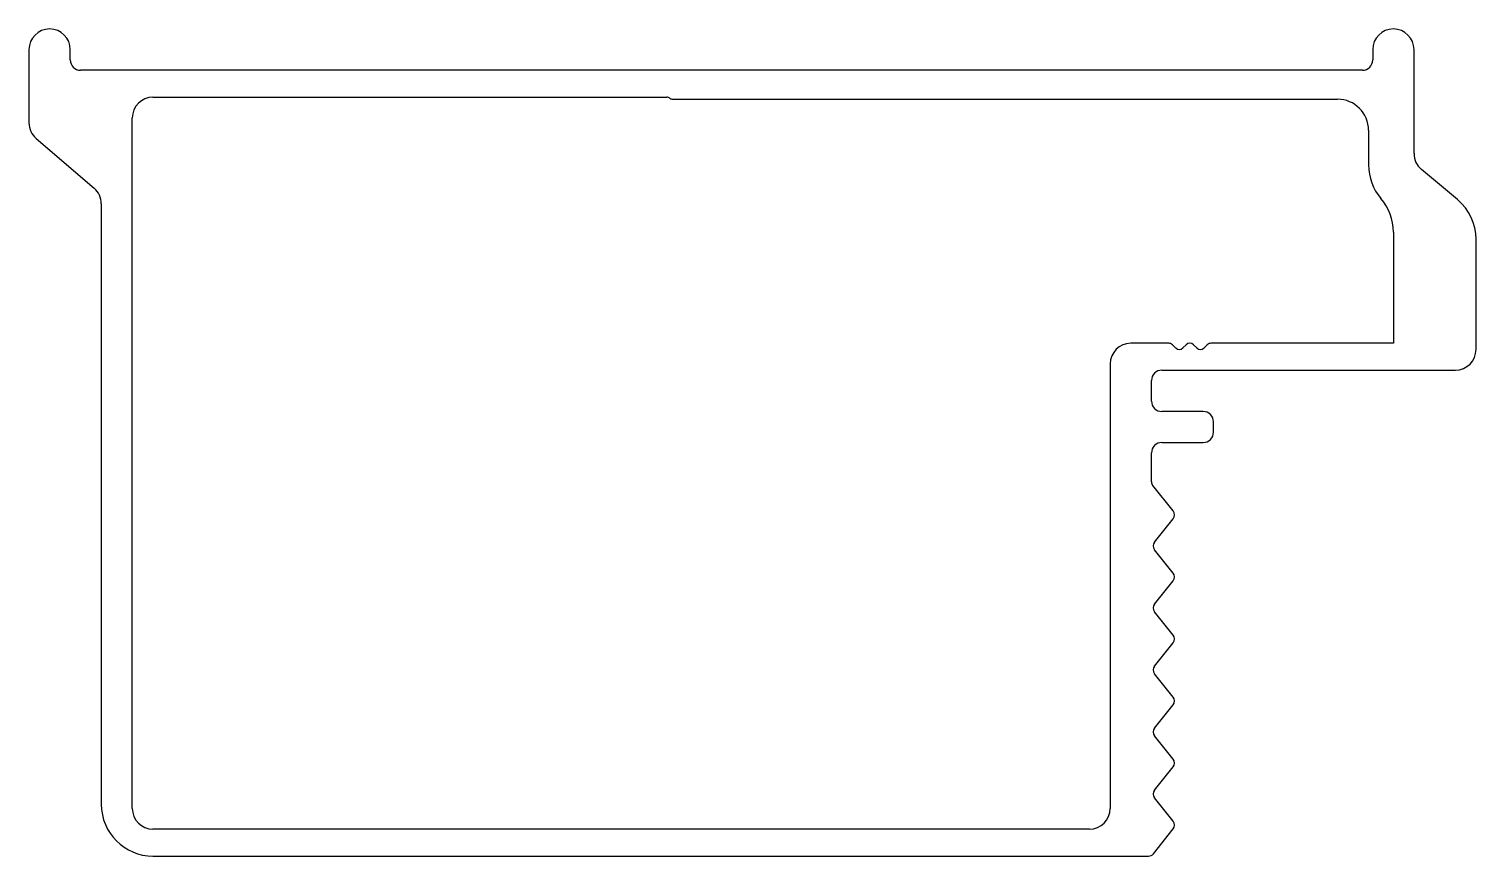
# Model space of a CAD drawing. Extents: x 1379.7 to 1449.7, y 856.3 to 896.3.
import ezdxf

# ---------------------------------------------------------------- set-up
doc = ezdxf.new("R2010")
doc.units = 0
doc.layers.add('GRUBA', color=10, linetype='CONTINUOUS')

msp = doc.modelspace()

# ---------------------------------------------------------------- linework, layer by layer
at = {"layer": 'GRUBA', "color": 0}
for p, q in [((1379.723, 895.268), (1379.723, 891.728)), ((1381.723, 894.768), (1381.723, 895.268)), ((1444.723, 895.268), (1444.723, 894.768)), ((1446.723, 890.237), (1446.723, 895.268)), ((1444.223, 894.268), (1382.223, 894.268)), ((1385.723, 892.968), (1410.573, 892.968)), ((1410.873, 892.868), (1443.023, 892.868)), ((1384.723, 858.568), (1384.723, 891.968)), ((1444.523, 891.368), (1444.523, 889.693)), ((1380.072, 890.969), (1382.874, 888.567)), ((1448.823, 888.018), (1447.083, 889.468)), ((1383.223, 887.808), (1383.223, 858.768)), ((1445.723, 886.443), (1445.723, 881.068)), ((1449.723, 880.768), (1449.723, 886.097)), ((1434.86, 881.068), (1433.023, 881.068)), ((1435.192, 880.839), (1435.037, 880.995)), ((1435.701, 880.995), (1435.546, 880.839)), ((1436.21, 880.839), (1436.055, 880.995)), ((1436.72, 880.995), (1436.564, 880.839)), ((1445.723, 881.068), (1436.896, 881.068)), ((1432.023, 880.068), (1432.023, 858.568)), ((1434.023, 878.268), (1434.023, 879.268)), ((1434.523, 879.768), (1448.723, 879.768)), ((1436.523, 877.768), (1434.523, 877.768)), ((1437.023, 876.768), (1437.023, 877.268)), ((1434.023, 874.373), (1434.023, 875.768)), ((1434.523, 876.268), (1436.523, 876.268)), ((1435.073, 872.956), (1434.088, 874.186)), ((1434.173, 871.456), (1435.073, 872.581)), ((1435.073, 869.956), (1434.173, 871.081)), ((1434.173, 868.456), (1435.073, 869.581)), ((1435.073, 866.956), (1434.173, 868.081)), ((1434.173, 865.456), (1435.073, 866.581)), ((1435.073, 863.956), (1434.173, 865.081)), ((1434.173, 862.456), (1435.073, 863.581)), ((1435.073, 860.956), (1434.173, 862.081)), ((1434.173, 859.456), (1435.073, 860.581)), ((1435.073, 857.956), (1434.173, 859.081)), ((1431.023, 857.568), (1385.723, 857.568)), ((1434.113, 856.381), (1435.073, 857.581)), ((1385.723, 856.268), (1433.879, 856.268))]:
    msp.add_line(p, q, dxfattribs=at)
for centre, radius, start, end in [((1380.723, 895.268), 1, 90, 180), ((1380.723, 895.268), 1, 0, 90), ((1445.723, 895.268), 1, 90, 180), ((1445.723, 895.268), 1, 0, 90), ((1382.223, 894.768), 0.5, 180, 270), ((1444.223, 894.768), 0.5, 270, 0), ((1385.723, 891.968), 1, 90, 180), ((1410.573, 892.718), 0.25, 53.1301, 90), ((1410.873, 893.118), 0.25, 233.1301, 270), ((1443.023, 891.368), 1.5, 0, 90), ((1380.723, 891.728), 1, 180, 229.39871), ((1447.723, 890.237), 1, 180, 230.19443), ((1447.023, 889.693), 2.5, 180, 220.5358), ((1382.223, 887.808), 1, 360, 49.39871), ((1443.223, 886.443), 2.5, 0, 40.5358), ((1447.223, 886.097), 2.5, 0, 50.19443), ((1433.023, 880.068), 1, 90, 180), ((1434.86, 880.818), 0.25, 45, 90), ((1435.369, 881.016), 0.25, 225, 315), ((1435.878, 880.818), 0.25, 45, 135), ((1436.387, 881.016), 0.25, 225, 315), ((1436.896, 880.818), 0.25, 90, 135), ((1448.723, 880.768), 1, 270, 0), ((1434.523, 879.268), 0.5, 90, 180), ((1434.523, 878.268), 0.5, 180, 270), ((1436.523, 877.268), 0.5, 0, 90), ((1436.523, 876.768), 0.5, 270, 0), ((1434.523, 875.768), 0.5, 90, 180), ((1434.323, 874.373), 0.3, 180, 218.65981), ((1434.839, 872.768), 0.3, 321.34019, 38.65981), ((1434.407, 871.268), 0.3, 141.34019, 218.65981), ((1434.839, 869.768), 0.3, 321.34019, 38.65981), ((1434.407, 868.268), 0.3, 141.34019, 218.65981), ((1434.839, 866.768), 0.3, 321.34019, 38.65981), ((1434.407, 865.268), 0.3, 141.34019, 218.65981), ((1434.839, 863.768), 0.3, 321.34019, 38.65981), ((1434.407, 862.268), 0.3, 141.34019, 218.65981), ((1434.839, 860.768), 0.3, 321.34019, 38.65981), ((1434.407, 859.268), 0.3, 141.34019, 218.65981), ((1385.723, 858.768), 2.5, 180, 270), ((1385.723, 858.568), 1, 180, 270), ((1431.023, 858.568), 1, 270, 0), ((1434.839, 857.768), 0.3, 321.34019, 38.65981), ((1433.879, 856.568), 0.3, 270, 321.34019)]:
    msp.add_arc(centre, radius, start, end, dxfattribs=at)

doc.saveas('drawing.dxf')
